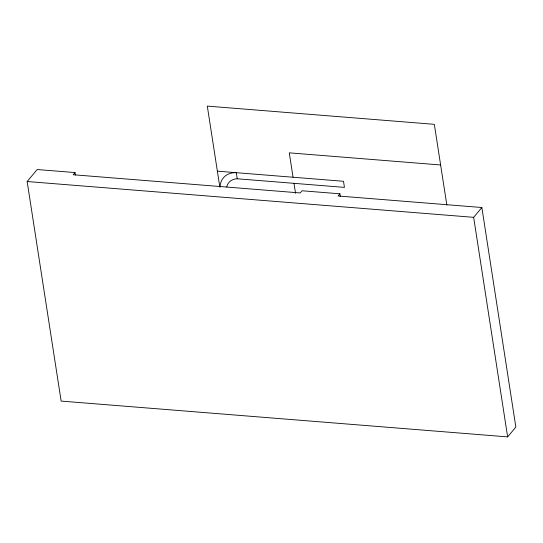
<?xml version="1.0" encoding="UTF-8"?>
<svg xmlns="http://www.w3.org/2000/svg" width="543" height="543" viewBox="0 0 543 543"><rect width="100%" height="100%" fill="white"/><g stroke="black" fill="none" stroke-linecap="round" stroke-linejoin="round"><path stroke-width="0.81" d="M75.022 172.565L73.196 174.744L300.231 192.948L302.057 190.769L339.898 193.803L338.072 195.982L481.858 207.514L515.85 427.076L507.644 436.891L61.142 401.087L27.15 181.525L37.182 169.531L75.022 172.565L75.409 175.077M507.644 436.891L473.652 217.329L481.858 207.514M440.631 164.977L289.276 152.841L293.05 177.235M217.37 171.167L343.502 181.281L344.445 187.383L237.237 178.783A15.611 12.319 39.9 0 0 226.736 186.996M27.15 181.525L473.652 217.329M446.848 205.125L434.332 124.32L207.304 106.109L219.82 186.968M339.898 193.803L340.285 196.322M293.994 183.337L295.541 193.335M237.237 178.783L236.293 172.681A21.625 17.064 39.9 0 0 223.974 177.181L222.63 178.83A21.625 17.064 39.9 0 0 220.085 187.125"/></g></svg>
